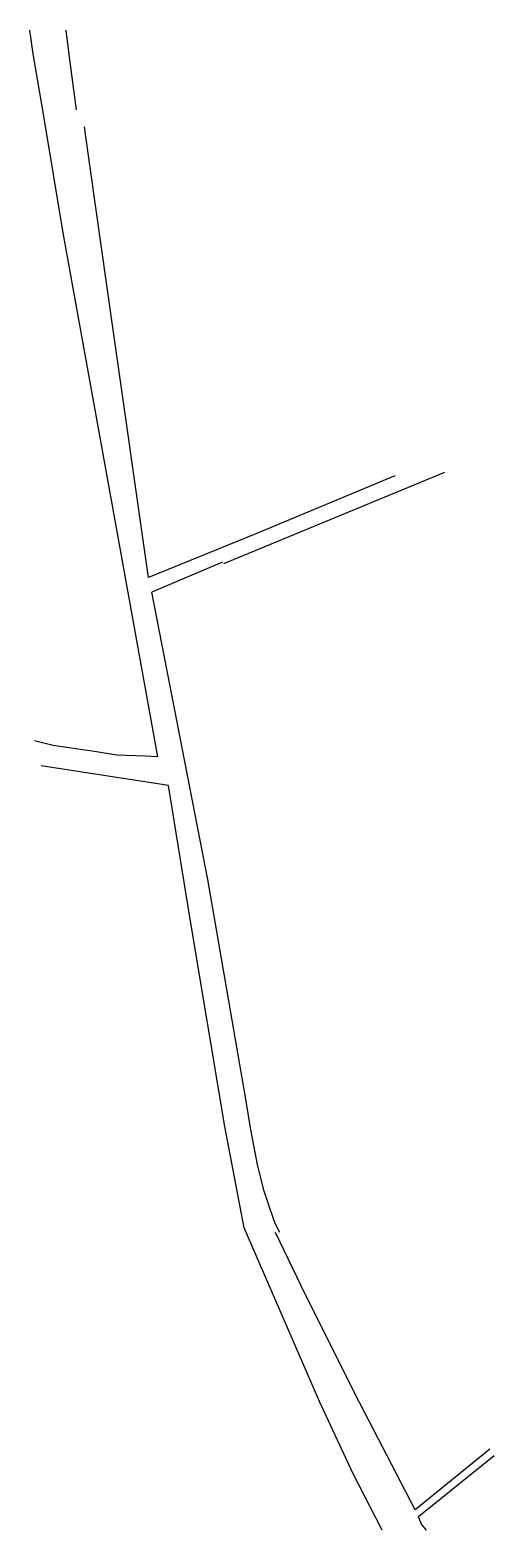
# Model space of a CAD drawing. Header units: millimetres. Extents: x 583 to 26013, y 350 to 21391.
# Drawn here: x 13657.1 to 13812, y 16384 to 16883.9 of the extents above; entities that cross this region are included whole.
import ezdxf

# ---------------------------------------------------------------- set-up
doc = ezdxf.new("R2010")
doc.units = ezdxf.units.MM
doc.layers.add('105-QUADRAS_ESTRADAS', color=80, linetype='Continuous')
doc.layers.add('110-CERCA_DE_ARAME', color=10, linetype='Continuous')

msp = doc.modelspace()

# ---------------------------------------------------------------- linework, layer by layer
at = {"layer": '105-QUADRAS_ESTRADAS', "color": 0, "linetype": 'Continuous'}
for p, q in [((13670.31551, 16874.90241), (13669.21551, 16883.90241)), ((13672.61551, 16857.30241), (13670.31551, 16874.90241)), ((13677.21551, 16838.10241), (13675.31551, 16851.60241)), ((13696.71551, 16701.40241), (13684.81551, 16784.80241)), ((13778.91551, 16735.30241), (13733.11551, 16716.20241)), ((13733.11551, 16716.20241), (13696.71551, 16701.40241)), ((13721.41551, 16706.50241), (13697.81551, 16696.50241)), ((13716.51551, 16600.80241), (13697.81551, 16696.50241)), ((13747.61551, 16465.40241), (13739.11551, 16483.10241)), ((13765.51551, 16429.50241), (13747.61551, 16465.40241)), ((13785.71551, 16390.70241), (13765.51551, 16429.50241)), ((13810.61551, 16410.90241), (13785.71551, 16390.70241)), ((13812.01551, 16408.70241), (13786.81551, 16388.40241)), ((13787.81551, 16385.90241), (13786.81551, 16388.40241)), ((13789.41551, 16384.00241), (13787.81551, 16385.90241)), ((13789.41551, 16384.00241), (13789.41551, 16384.00241))]:
    msp.add_line(p, q, dxfattribs=at)
at = {"layer": '110-CERCA_DE_ARAME', "color": 0, "linetype": 'Continuous'}
for p, q in [((13658.21551, 16876.00241), (13657.11551, 16883.90241)), ((13661.81551, 16854.50241), (13658.21551, 16876.00241)), ((13668.21551, 16816.30241), (13661.81551, 16854.50241)), ((13684.81551, 16784.80241), (13677.21551, 16838.10241)), ((13685.81551, 16719.20241), (13668.21551, 16816.30241)), ((13795.51551, 16736.40241), (13721.71551, 16706.00241)), ((13699.81551, 16641.70241), (13685.81551, 16719.20241)), ((13664.91551, 16645.50241), (13658.61551, 16647.00241)), ((13673.11551, 16644.20241), (13664.91551, 16645.50241)), ((13678.61551, 16643.40241), (13673.11551, 16644.20241)), ((13686.11551, 16642.20241), (13678.61551, 16643.40241)), ((13695.61551, 16641.90241), (13686.11551, 16642.20241)), ((13699.81551, 16641.70241), (13695.61551, 16641.90241)), ((13703.31551, 16632.10241), (13660.81551, 16638.70241)), ((13710.51551, 16588.20241), (13703.31551, 16632.10241)), ((13729.11551, 16527.60241), (13716.51551, 16600.80241)), ((13722.11551, 16518.50241), (13710.51551, 16588.20241)), ((13730.81551, 16517.40241), (13729.11551, 16527.60241)), ((13728.61551, 16484.70241), (13722.11551, 16518.50241)), ((13733.21551, 16505.20241), (13730.81551, 16517.40241)), ((13735.31551, 16496.90241), (13733.21551, 16505.20241)), ((13737.01551, 16491.60241), (13735.31551, 16496.90241)), ((13739.01551, 16486.20241), (13737.01551, 16491.60241)), ((13753.71551, 16426.80241), (13728.61551, 16484.70241)), ((13740.51551, 16483.10241), (13739.01551, 16486.20241)), ((13765.01551, 16402.70241), (13753.71551, 16426.80241)), ((13770.51551, 16391.90241), (13765.01551, 16402.70241)), ((13774.71551, 16384.00241), (13770.51551, 16391.90241)), ((13774.71551, 16384.00241), (13774.71551, 16384.00241))]:
    msp.add_line(p, q, dxfattribs=at)

doc.saveas('drawing.dxf')
